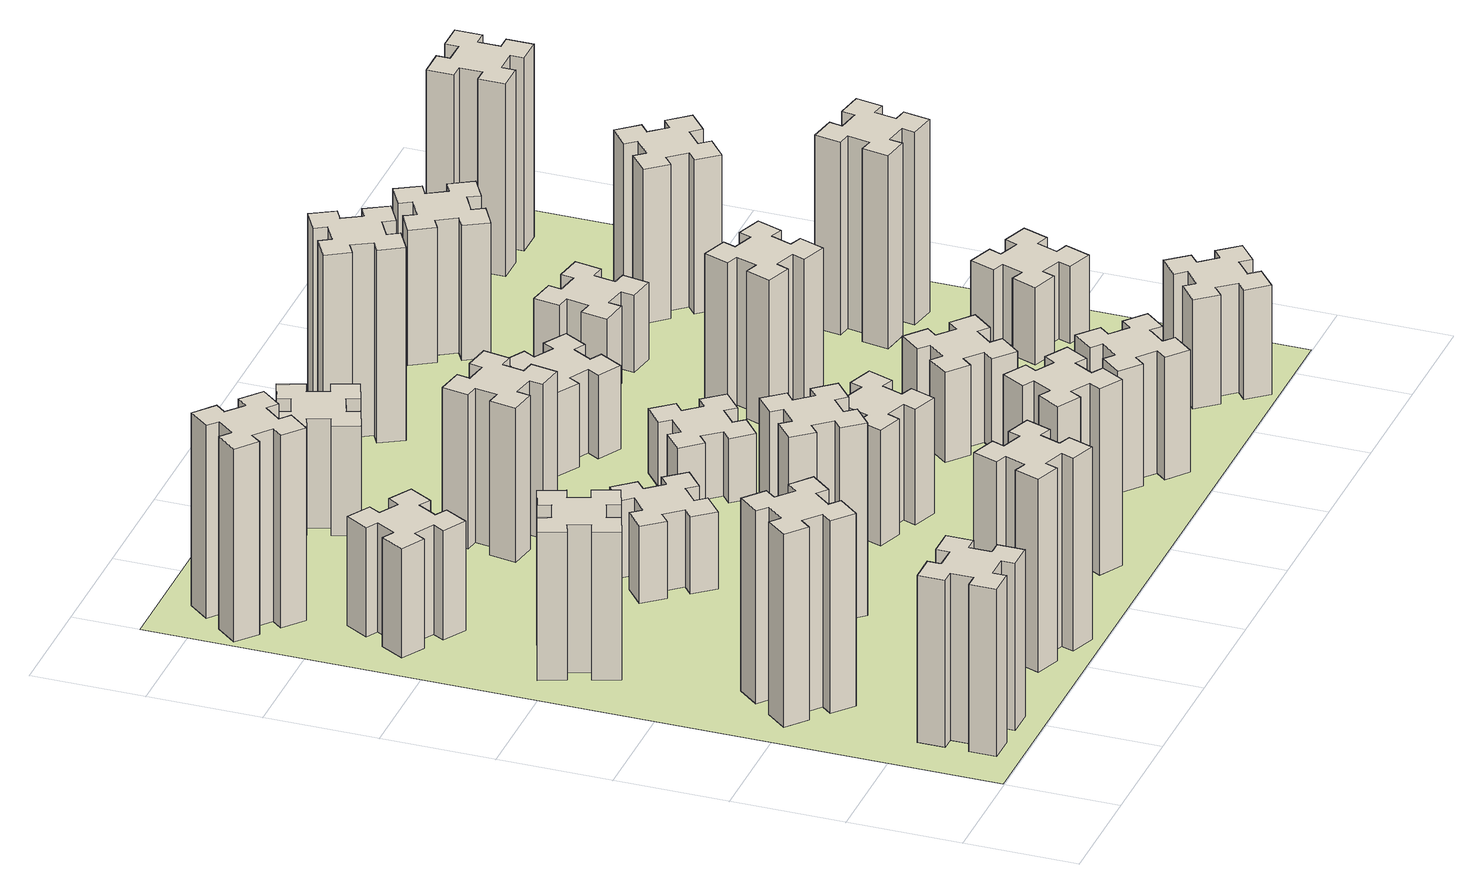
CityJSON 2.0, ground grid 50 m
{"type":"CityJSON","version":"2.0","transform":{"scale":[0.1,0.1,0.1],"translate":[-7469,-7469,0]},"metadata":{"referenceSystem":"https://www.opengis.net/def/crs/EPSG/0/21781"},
"CityObjects":{
"building1":{"type":"Building","attributes":{"class":"1000","function":"1000","usage":"1000","yearOfConstruction":2016,"roofType":"1000","measuredHeight":78,"storeysAboveGround":30,"storeysBelowGround":0},"geometry":[{"type":"Solid","lod":"1","boundaries":[[[[0,1,2,3,4,5,6,7,8,9,10,11,12,13,14,15,16,17,18,19]],[[17,16,20,21]],[[16,15,22,20]],[[15,14,23,22]],[[14,13,24,23]],[[13,12,25,24]],[[12,11,26,25]],[[11,10,27,26]],[[10,9,28,27]],[[9,8,29,28]],[[8,7,30,29]],[[7,6,31,30]],[[6,5,32,31]],[[5,4,33,32]],[[4,3,34,33]],[[3,2,35,34]],[[2,1,36,35]],[[1,0,37,36]],[[0,19,38,37]],[[19,18,39,38]],[[18,17,21,39]],[[24,25,26,27,28,29,30,31,32,33,34,35,36,37,38,39,21,20,22,23]]]]}]},
"building2":{"type":"Building","attributes":{"class":"1000","function":"1000","usage":"1000","yearOfConstruction":2016,"roofType":"1000","measuredHeight":90,"storeysAboveGround":30,"storeysBelowGround":0},"geometry":[{"type":"Solid","lod":"1","boundaries":[[[[40,41,42,43,44,45,46,47,48,49,50,51,52,53,54,55,56,57,58,59]],[[57,56,60,61]],[[56,55,62,60]],[[55,54,63,62]],[[54,53,64,63]],[[53,52,65,64]],[[52,51,66,65]],[[51,50,67,66]],[[50,49,68,67]],[[49,48,69,68]],[[48,47,70,69]],[[47,46,71,70]],[[46,45,72,71]],[[45,44,73,72]],[[44,43,74,73]],[[43,42,75,74]],[[42,41,76,75]],[[41,40,77,76]],[[40,59,78,77]],[[59,58,79,78]],[[58,57,61,79]],[[64,65,66,67,68,69,70,71,72,73,74,75,76,77,78,79,61,60,62,63]]]]}]},
"building3":{"type":"Building","attributes":{"class":"1000","function":"1000","usage":"1000","yearOfConstruction":2016,"roofType":"1000","measuredHeight":69,"storeysAboveGround":30,"storeysBelowGround":0},"geometry":[{"type":"Solid","lod":"1","boundaries":[[[[80,81,82,83,84,85,86,87,88,89,90,91,92,93,94,95,96,97,98,99]],[[97,96,100,101]],[[96,95,102,100]],[[95,94,103,102]],[[94,93,104,103]],[[93,92,105,104]],[[92,91,106,105]],[[91,90,107,106]],[[90,89,108,107]],[[89,88,109,108]],[[88,87,110,109]],[[87,86,111,110]],[[86,85,112,111]],[[85,84,113,112]],[[84,83,114,113]],[[83,82,115,114]],[[82,81,116,115]],[[81,80,117,116]],[[80,99,118,117]],[[99,98,119,118]],[[98,97,101,119]],[[104,105,106,107,108,109,110,111,112,113,114,115,116,117,118,119,101,100,102,103]]]]}]},
"building4":{"type":"Building","attributes":{"class":"1000","function":"1000","usage":"1000","yearOfConstruction":2016,"roofType":"1000","measuredHeight":51,"storeysAboveGround":30,"storeysBelowGround":0},"geometry":[{"type":"Solid","lod":"1","boundaries":[[[[120,121,122,123,124,125,126,127,128,129,130,131,132,133,134,135,136,137,138,139]],[[137,136,140,141]],[[136,135,142,140]],[[135,134,143,142]],[[134,133,144,143]],[[133,132,145,144]],[[132,131,146,145]],[[131,130,147,146]],[[130,129,148,147]],[[129,128,149,148]],[[128,127,150,149]],[[127,126,151,150]],[[126,125,152,151]],[[125,124,153,152]],[[124,123,154,153]],[[123,122,155,154]],[[122,121,156,155]],[[121,120,157,156]],[[120,139,158,157]],[[139,138,159,158]],[[138,137,141,159]],[[144,145,146,147,148,149,150,151,152,153,154,155,156,157,158,159,141,140,142,143]]]]}]},
"building5":{"type":"Building","attributes":{"class":"1000","function":"1000","usage":"1000","yearOfConstruction":2016,"roofType":"1000","measuredHeight":90,"storeysAboveGround":30,"storeysBelowGround":0},"geometry":[{"type":"Solid","lod":"1","boundaries":[[[[160,161,162,163,164,165,166,167,168,169,170,171,172,173,174,175,176,177,178,179]],[[177,176,180,181]],[[176,175,182,180]],[[175,174,183,182]],[[174,173,184,183]],[[173,172,185,184]],[[172,171,186,185]],[[171,170,187,186]],[[170,169,188,187]],[[169,168,189,188]],[[168,167,190,189]],[[167,166,191,190]],[[166,165,192,191]],[[165,164,193,192]],[[164,163,194,193]],[[163,162,195,194]],[[162,161,196,195]],[[161,160,197,196]],[[160,179,198,197]],[[179,178,199,198]],[[178,177,181,199]],[[184,185,186,187,188,189,190,191,192,193,194,195,196,197,198,199,181,180,182,183]]]]}]},
"building6":{"type":"Building","attributes":{"class":"1000","function":"1000","usage":"1000","yearOfConstruction":2016,"roofType":"1000","measuredHeight":90,"storeysAboveGround":30,"storeysBelowGround":0},"geometry":[{"type":"Solid","lod":"1","boundaries":[[[[200,201,202,203,204,205,206,207,208,209,210,211,212,213,214,215,216,217,218,219]],[[217,216,220,221]],[[216,215,222,220]],[[215,214,223,222]],[[214,213,224,223]],[[213,212,225,224]],[[212,211,226,225]],[[211,210,227,226]],[[210,209,228,227]],[[209,208,229,228]],[[208,207,230,229]],[[207,206,231,230]],[[206,205,232,231]],[[205,204,233,232]],[[204,203,234,233]],[[203,202,235,234]],[[202,201,236,235]],[[201,200,237,236]],[[200,219,238,237]],[[219,218,239,238]],[[218,217,221,239]],[[224,225,226,227,228,229,230,231,232,233,234,235,236,237,238,239,221,220,222,223]]]]}]},
"building7":{"type":"Building","attributes":{"class":"1000","function":"1000","usage":"1000","yearOfConstruction":2016,"roofType":"1000","measuredHeight":90,"storeysAboveGround":30,"storeysBelowGround":0},"geometry":[{"type":"Solid","lod":"1","boundaries":[[[[240,241,242,243,244,245,246,247,248,249,250,251,252,253,254,255,256,257,258,259]],[[257,256,260,261]],[[256,255,262,260]],[[255,254,263,262]],[[254,253,264,263]],[[253,252,265,264]],[[252,251,266,265]],[[251,250,267,266]],[[250,249,268,267]],[[249,248,269,268]],[[248,247,270,269]],[[247,246,271,270]],[[246,245,272,271]],[[245,244,273,272]],[[244,243,274,273]],[[243,242,275,274]],[[242,241,276,275]],[[241,240,277,276]],[[240,259,278,277]],[[259,258,279,278]],[[258,257,261,279]],[[264,265,266,267,268,269,270,271,272,273,274,275,276,277,278,279,261,260,262,263]]]]}]},
"building8":{"type":"Building","attributes":{"class":"1000","function":"1000","usage":"1000","yearOfConstruction":2016,"roofType":"1000","measuredHeight":36,"storeysAboveGround":30,"storeysBelowGround":0},"geometry":[{"type":"Solid","lod":"1","boundaries":[[[[280,281,282,283,284,285,286,287,288,289,290,291,292,293,294,295,296,297,298,299]],[[297,296,300,301]],[[296,295,302,300]],[[295,294,303,302]],[[294,293,304,303]],[[293,292,305,304]],[[292,291,306,305]],[[291,290,307,306]],[[290,289,308,307]],[[289,288,309,308]],[[288,287,310,309]],[[287,286,311,310]],[[286,285,312,311]],[[285,284,313,312]],[[284,283,314,313]],[[283,282,315,314]],[[282,281,316,315]],[[281,280,317,316]],[[280,299,318,317]],[[299,298,319,318]],[[298,297,301,319]],[[304,305,306,307,308,309,310,311,312,313,314,315,316,317,318,319,301,300,302,303]]]]}]},
"building9":{"type":"Building","attributes":{"class":"1000","function":"1000","usage":"1000","yearOfConstruction":2016,"roofType":"1000","measuredHeight":87,"storeysAboveGround":30,"storeysBelowGround":0},"geometry":[{"type":"Solid","lod":"1","boundaries":[[[[320,321,322,323,324,325,326,327,328,329,330,331,332,333,334,335,336,337,338,339]],[[337,336,340,341]],[[336,335,342,340]],[[335,334,343,342]],[[334,333,344,343]],[[333,332,345,344]],[[332,331,346,345]],[[331,330,347,346]],[[330,329,348,347]],[[329,328,349,348]],[[328,327,350,349]],[[327,326,351,350]],[[326,325,352,351]],[[325,324,353,352]],[[324,323,354,353]],[[323,322,355,354]],[[322,321,356,355]],[[321,320,357,356]],[[320,339,358,357]],[[339,338,359,358]],[[338,337,341,359]],[[344,345,346,347,348,349,350,351,352,353,354,355,356,357,358,359,341,340,342,343]]]]}]},
"building10":{"type":"Building","attributes":{"class":"1000","function":"1000","usage":"1000","yearOfConstruction":2016,"roofType":"1000","measuredHeight":72,"storeysAboveGround":30,"storeysBelowGround":0},"geometry":[{"type":"Solid","lod":"1","boundaries":[[[[360,361,362,363,364,365,366,367,368,369,370,371,372,373,374,375,376,377,378,379]],[[377,376,380,381]],[[376,375,382,380]],[[375,374,383,382]],[[374,373,384,383]],[[373,372,385,384]],[[372,371,386,385]],[[371,370,387,386]],[[370,369,388,387]],[[369,368,389,388]],[[368,367,390,389]],[[367,366,391,390]],[[366,365,392,391]],[[365,364,393,392]],[[364,363,394,393]],[[363,362,395,394]],[[362,361,396,395]],[[361,360,397,396]],[[360,379,398,397]],[[379,378,399,398]],[[378,377,381,399]],[[384,385,386,387,388,389,390,391,392,393,394,395,396,397,398,399,381,380,382,383]]]]}]},
"building11":{"type":"Building","attributes":{"class":"1000","function":"1000","usage":"1000","yearOfConstruction":2016,"roofType":"1000","measuredHeight":51,"storeysAboveGround":30,"storeysBelowGround":0},"geometry":[{"type":"Solid","lod":"1","boundaries":[[[[400,401,402,403,404,405,406,407,408,409,410,411,412,413,414,415,416,417,418,419]],[[417,416,420,421]],[[416,415,422,420]],[[415,414,423,422]],[[414,413,424,423]],[[413,412,425,424]],[[412,411,426,425]],[[411,410,427,426]],[[410,409,428,427]],[[409,408,429,428]],[[408,407,430,429]],[[407,406,431,430]],[[406,405,432,431]],[[405,404,433,432]],[[404,403,434,433]],[[403,402,435,434]],[[402,401,436,435]],[[401,400,437,436]],[[400,419,438,437]],[[419,418,439,438]],[[418,417,421,439]],[[424,425,426,427,428,429,430,431,432,433,434,435,436,437,438,439,421,420,422,423]]]]}]},
"building12":{"type":"Building","attributes":{"class":"1000","function":"1000","usage":"1000","yearOfConstruction":2016,"roofType":"1000","measuredHeight":54,"storeysAboveGround":30,"storeysBelowGround":0},"geometry":[{"type":"Solid","lod":"1","boundaries":[[[[440,441,442,443,444,445,446,447,448,449,450,451,452,453,454,455,456,457,458,459]],[[457,456,460,461]],[[456,455,462,460]],[[455,454,463,462]],[[454,453,464,463]],[[453,452,465,464]],[[452,451,466,465]],[[451,450,467,466]],[[450,449,468,467]],[[449,448,469,468]],[[448,447,470,469]],[[447,446,471,470]],[[446,445,472,471]],[[445,444,473,472]],[[444,443,474,473]],[[443,442,475,474]],[[442,441,476,475]],[[441,440,477,476]],[[440,459,478,477]],[[459,458,479,478]],[[458,457,461,479]],[[464,465,466,467,468,469,470,471,472,473,474,475,476,477,478,479,461,460,462,463]]]]}]},
"building13":{"type":"Building","attributes":{"class":"1000","function":"1000","usage":"1000","yearOfConstruction":2016,"roofType":"1000","measuredHeight":30,"storeysAboveGround":30,"storeysBelowGround":0},"geometry":[{"type":"Solid","lod":"1","boundaries":[[[[480,481,482,483,484,485,486,487,488,489,490,491,492,493,494,495,496,497,498,499]],[[497,496,500,501]],[[496,495,502,500]],[[495,494,503,502]],[[494,493,504,503]],[[493,492,505,504]],[[492,491,506,505]],[[491,490,507,506]],[[490,489,508,507]],[[489,488,509,508]],[[488,487,510,509]],[[487,486,511,510]],[[486,485,512,511]],[[485,484,513,512]],[[484,483,514,513]],[[483,482,515,514]],[[482,481,516,515]],[[481,480,517,516]],[[480,499,518,517]],[[499,498,519,518]],[[498,497,501,519]],[[504,505,506,507,508,509,510,511,512,513,514,515,516,517,518,519,501,500,502,503]]]]}]},
"building14":{"type":"Building","attributes":{"class":"1000","function":"1000","usage":"1000","yearOfConstruction":2016,"roofType":"1000","measuredHeight":57,"storeysAboveGround":30,"storeysBelowGround":0},"geometry":[{"type":"Solid","lod":"1","boundaries":[[[[520,521,522,523,524,525,526,527,528,529,530,531,532,533,534,535,536,537,538,539]],[[537,536,540,541]],[[536,535,542,540]],[[535,534,543,542]],[[534,533,544,543]],[[533,532,545,544]],[[532,531,546,545]],[[531,530,547,546]],[[530,529,548,547]],[[529,528,549,548]],[[528,527,550,549]],[[527,526,551,550]],[[526,525,552,551]],[[525,524,553,552]],[[524,523,554,553]],[[523,522,555,554]],[[522,521,556,555]],[[521,520,557,556]],[[520,539,558,557]],[[539,538,559,558]],[[538,537,541,559]],[[544,545,546,547,548,549,550,551,552,553,554,555,556,557,558,559,541,540,542,543]]]]}]},
"building15":{"type":"Building","attributes":{"class":"1000","function":"1000","usage":"1000","yearOfConstruction":2016,"roofType":"1000","measuredHeight":39,"storeysAboveGround":30,"storeysBelowGround":0},"geometry":[{"type":"Solid","lod":"1","boundaries":[[[[560,561,562,563,564,565,566,567,568,569,570,571,572,573,574,575,576,577,578,579]],[[577,576,580,581]],[[576,575,582,580]],[[575,574,583,582]],[[574,573,584,583]],[[573,572,585,584]],[[572,571,586,585]],[[571,570,587,586]],[[570,569,588,587]],[[569,568,589,588]],[[568,567,590,589]],[[567,566,591,590]],[[566,565,592,591]],[[565,564,593,592]],[[564,563,594,593]],[[563,562,595,594]],[[562,561,596,595]],[[561,560,597,596]],[[560,579,598,597]],[[579,578,599,598]],[[578,577,581,599]],[[584,585,586,587,588,589,590,591,592,593,594,595,596,597,598,599,581,580,582,583]]]]}]},
"building16":{"type":"Building","attributes":{"class":"1000","function":"1000","usage":"1000","yearOfConstruction":2016,"roofType":"1000","measuredHeight":90,"storeysAboveGround":30,"storeysBelowGround":0},"geometry":[{"type":"Solid","lod":"1","boundaries":[[[[600,601,602,603,604,605,606,607,608,609,610,611,612,613,614,615,616,617,618,619]],[[617,616,620,621]],[[616,615,622,620]],[[615,614,623,622]],[[614,613,624,623]],[[613,612,625,624]],[[612,611,626,625]],[[611,610,627,626]],[[610,609,628,627]],[[609,608,629,628]],[[608,607,630,629]],[[607,606,631,630]],[[606,605,632,631]],[[605,604,633,632]],[[604,603,634,633]],[[603,602,635,634]],[[602,601,636,635]],[[601,600,637,636]],[[600,619,638,637]],[[619,618,639,638]],[[618,617,621,639]],[[624,625,626,627,628,629,630,631,632,633,634,635,636,637,638,639,621,620,622,623]]]]}]},
"building17":{"type":"Building","attributes":{"class":"1000","function":"1000","usage":"1000","yearOfConstruction":2016,"roofType":"1000","measuredHeight":42,"storeysAboveGround":30,"storeysBelowGround":0},"geometry":[{"type":"Solid","lod":"1","boundaries":[[[[640,641,642,643,644,645,646,647,648,649,650,651,652,653,654,655,656,657,658,659]],[[657,656,660,661]],[[656,655,662,660]],[[655,654,663,662]],[[654,653,664,663]],[[653,652,665,664]],[[652,651,666,665]],[[651,650,667,666]],[[650,649,668,667]],[[649,648,669,668]],[[648,647,670,669]],[[647,646,671,670]],[[646,645,672,671]],[[645,644,673,672]],[[644,643,674,673]],[[643,642,675,674]],[[642,641,676,675]],[[641,640,677,676]],[[640,659,678,677]],[[659,658,679,678]],[[658,657,661,679]],[[664,665,666,667,668,669,670,671,672,673,674,675,676,677,678,679,661,660,662,663]]]]}]},
"building18":{"type":"Building","attributes":{"class":"1000","function":"1000","usage":"1000","yearOfConstruction":2016,"roofType":"1000","measuredHeight":69,"storeysAboveGround":30,"storeysBelowGround":0},"geometry":[{"type":"Solid","lod":"1","boundaries":[[[[680,681,682,683,684,685,686,687,688,689,690,691,692,693,694,695,696,697,698,699]],[[697,696,700,701]],[[696,695,702,700]],[[695,694,703,702]],[[694,693,704,703]],[[693,692,705,704]],[[692,691,706,705]],[[691,690,707,706]],[[690,689,708,707]],[[689,688,709,708]],[[688,687,710,709]],[[687,686,711,710]],[[686,685,712,711]],[[685,684,713,712]],[[684,683,714,713]],[[683,682,715,714]],[[682,681,716,715]],[[681,680,717,716]],[[680,699,718,717]],[[699,698,719,718]],[[698,697,701,719]],[[704,705,706,707,708,709,710,711,712,713,714,715,716,717,718,719,701,700,702,703]]]]}]},
"building19":{"type":"Building","attributes":{"class":"1000","function":"1000","usage":"1000","yearOfConstruction":2016,"roofType":"1000","measuredHeight":36,"storeysAboveGround":30,"storeysBelowGround":0},"geometry":[{"type":"Solid","lod":"1","boundaries":[[[[720,721,722,723,724,725,726,727,728,729,730,731,732,733,734,735,736,737,738,739]],[[737,736,740,741]],[[736,735,742,740]],[[735,734,743,742]],[[734,733,744,743]],[[733,732,745,744]],[[732,731,746,745]],[[731,730,747,746]],[[730,729,748,747]],[[729,728,749,748]],[[728,727,750,749]],[[727,726,751,750]],[[726,725,752,751]],[[725,724,753,752]],[[724,723,754,753]],[[723,722,755,754]],[[722,721,756,755]],[[721,720,757,756]],[[720,739,758,757]],[[739,738,759,758]],[[738,737,741,759]],[[744,745,746,747,748,749,750,751,752,753,754,755,756,757,758,759,741,740,742,743]]]]}]},
"building20":{"type":"Building","attributes":{"class":"1000","function":"1000","usage":"1000","yearOfConstruction":2016,"roofType":"1000","measuredHeight":51,"storeysAboveGround":30,"storeysBelowGround":0},"geometry":[{"type":"Solid","lod":"1","boundaries":[[[[760,761,762,763,764,765,766,767,768,769,770,771,772,773,774,775,776,777,778,779]],[[777,776,780,781]],[[776,775,782,780]],[[775,774,783,782]],[[774,773,784,783]],[[773,772,785,784]],[[772,771,786,785]],[[771,770,787,786]],[[770,769,788,787]],[[769,768,789,788]],[[768,767,790,789]],[[767,766,791,790]],[[766,765,792,791]],[[765,764,793,792]],[[764,763,794,793]],[[763,762,795,794]],[[762,761,796,795]],[[761,760,797,796]],[[760,779,798,797]],[[779,778,799,798]],[[778,777,781,799]],[[784,785,786,787,788,789,790,791,792,793,794,795,796,797,798,799,781,780,782,783]]]]}]},
"building21":{"type":"Building","attributes":{"class":"1000","function":"1000","usage":"1000","yearOfConstruction":2016,"roofType":"1000","measuredHeight":63,"storeysAboveGround":30,"storeysBelowGround":0},"geometry":[{"type":"Solid","lod":"1","boundaries":[[[[800,801,802,803,804,805,806,807,808,809,810,811,812,813,814,815,816,817,818,819]],[[817,816,820,821]],[[816,815,822,820]],[[815,814,823,822]],[[814,813,824,823]],[[813,812,825,824]],[[812,811,826,825]],[[811,810,827,826]],[[810,809,828,827]],[[809,808,829,828]],[[808,807,830,829]],[[807,806,831,830]],[[806,805,832,831]],[[805,804,833,832]],[[804,803,834,833]],[[803,802,835,834]],[[802,801,836,835]],[[801,800,837,836]],[[800,819,838,837]],[[819,818,839,838]],[[818,817,821,839]],[[824,825,826,827,828,829,830,831,832,833,834,835,836,837,838,839,821,820,822,823]]]]}]},
"building22":{"type":"Building","attributes":{"class":"1000","function":"1000","usage":"1000","yearOfConstruction":2016,"roofType":"1000","measuredHeight":36,"storeysAboveGround":30,"storeysBelowGround":0},"geometry":[{"type":"Solid","lod":"1","boundaries":[[[[840,841,842,843,844,845,846,847,848,849,850,851,852,853,854,855,856,857,858,859]],[[857,856,860,861]],[[856,855,862,860]],[[855,854,863,862]],[[854,853,864,863]],[[853,852,865,864]],[[852,851,866,865]],[[851,850,867,866]],[[850,849,868,867]],[[849,848,869,868]],[[848,847,870,869]],[[847,846,871,870]],[[846,845,872,871]],[[845,844,873,872]],[[844,843,874,873]],[[843,842,875,874]],[[842,841,876,875]],[[841,840,877,876]],[[840,859,878,877]],[[859,858,879,878]],[[858,857,861,879]],[[864,865,866,867,868,869,870,871,872,873,874,875,876,877,878,879,861,860,862,863]]]]}]},
"building23":{"type":"Building","attributes":{"class":"1000","function":"1000","usage":"1000","yearOfConstruction":2016,"roofType":"1000","measuredHeight":90,"storeysAboveGround":30,"storeysBelowGround":0},"geometry":[{"type":"Solid","lod":"1","boundaries":[[[[880,881,882,883,884,885,886,887,888,889,890,891,892,893,894,895,896,897,898,899]],[[897,896,900,901]],[[896,895,902,900]],[[895,894,903,902]],[[894,893,904,903]],[[893,892,905,904]],[[892,891,906,905]],[[891,890,907,906]],[[890,889,908,907]],[[889,888,909,908]],[[888,887,910,909]],[[887,886,911,910]],[[886,885,912,911]],[[885,884,913,912]],[[884,883,914,913]],[[883,882,915,914]],[[882,881,916,915]],[[881,880,917,916]],[[880,899,918,917]],[[899,898,919,918]],[[898,897,901,919]],[[904,905,906,907,908,909,910,911,912,913,914,915,916,917,918,919,901,900,902,903]]]]}]},
"building24":{"type":"Building","attributes":{"class":"1000","function":"1000","usage":"1000","yearOfConstruction":2016,"roofType":"1000","measuredHeight":72,"storeysAboveGround":30,"storeysBelowGround":0},"geometry":[{"type":"Solid","lod":"1","boundaries":[[[[920,921,922,923,924,925,926,927,928,929,930,931,932,933,934,935,936,937,938,939]],[[937,936,940,941]],[[936,935,942,940]],[[935,934,943,942]],[[934,933,944,943]],[[933,932,945,944]],[[932,931,946,945]],[[931,930,947,946]],[[930,929,948,947]],[[929,928,949,948]],[[928,927,950,949]],[[927,926,951,950]],[[926,925,952,951]],[[925,924,953,952]],[[924,923,954,953]],[[923,922,955,954]],[[922,921,956,955]],[[921,920,957,956]],[[920,939,958,957]],[[939,938,959,958]],[[938,937,941,959]],[[944,945,946,947,948,949,950,951,952,953,954,955,956,957,958,959,941,940,942,943]]]]}]},
"building25":{"type":"Building","attributes":{"class":"1000","function":"1000","usage":"1000","yearOfConstruction":2016,"roofType":"1000","measuredHeight":90,"storeysAboveGround":30,"storeysBelowGround":0},"geometry":[{"type":"Solid","lod":"1","boundaries":[[[[960,961,962,963,964,965,966,967,968,969,970,971,972,973,974,975,976,977,978,979]],[[977,976,980,981]],[[976,975,982,980]],[[975,974,983,982]],[[974,973,984,983]],[[973,972,985,984]],[[972,971,986,985]],[[971,970,987,986]],[[970,969,988,987]],[[969,968,989,988]],[[968,967,990,989]],[[967,966,991,990]],[[966,965,992,991]],[[965,964,993,992]],[[964,963,994,993]],[[963,962,995,994]],[[962,961,996,995]],[[961,960,997,996]],[[960,979,998,997]],[[979,978,999,998]],[[978,977,981,999]],[[984,985,986,987,988,989,990,991,992,993,994,995,996,997,998,999,981,980,982,983]]]]}]},
"landuse1":{"type":"LandUse","attributes":{"name":"plot1","function":"1010"},"geometry":[{"type":"MultiSurface","lod":"1","boundaries":[[[1000,1001,1002,1003]]]}]}
},
"vertices":[
[265,325,0],[265,225,0],[205,225,0],[205,105,0],[325,105,0],[325,165,0],[425,165,0],[425,105,0],[545,105,0],[545,225,0],[485,225,0],[485,325,0],[545,325,0],[545,445,0],[425,445,0],[425,385,0],[325,385,0],[325,445,0],[205,445,0],[205,325,0],[325,385,780],[325,445,780],[425,385,780],[425,445,780],[545,445,780],[545,325,780],[485,325,780],[485,225,780],[545,225,780],[545,105,780],[425,105,780],[425,165,780],[325,165,780],[325,105,780],[205,105,780],[205,225,780],[265,225,780],[265,325,780],[205,325,780],[205,445,780],
[484,1067,0],[408,1132,0],[446,1178,0],[354,1255,0],[277,1163,0],[323,1124,0],[259,1048,0],[213,1086,0],[136,994,0],[228,917,0],[266,963,0],[343,899,0],[304,853,0],[396,776,0],[473,868,0],[427,906,0],[492,983,0],[538,944,0],[615,1036,0],[523,1113,0],[492,983,900],[538,944,900],[427,906,900],[473,868,900],[396,776,900],[304,853,900],[343,899,900],[266,963,900],[228,917,900],[136,994,900],[213,1086,900],[259,1048,900],[323,1124,900],[277,1163,900],[354,1255,900],[446,1178,900],[408,1132,900],[484,1067,900],[523,1113,900],[615,1036,900],
[366,1835,0],[460,1869,0],[480,1813,0],[593,1854,0],[552,1967,0],[496,1946,0],[462,2040,0],[518,2060,0],[477,2173,0],[364,2132,0],[385,2076,0],[291,2042,0],[270,2098,0],[157,2057,0],[199,1944,0],[255,1965,0],[289,1871,0],[233,1850,0],[274,1737,0],[387,1779,0],[289,1871,690],[233,1850,690],[255,1965,690],[199,1944,690],[157,2057,690],[270,2098,690],[291,2042,690],[385,2076,690],[364,2132,690],[477,2173,690],[518,2060,690],[462,2040,690],[496,1946,690],[552,1967,690],[593,1854,690],[480,1813,690],[460,1869,690],[366,1835,690],[387,1779,690],[274,1737,690],
[446,2597,0],[496,2684,0],[548,2654,0],[608,2758,0],[504,2818,0],[474,2766,0],[387,2816,0],[417,2868,0],[313,2928,0],[253,2824,0],[305,2794,0],[255,2707,0],[203,2737,0],[143,2633,0],[247,2573,0],[277,2625,0],[364,2575,0],[334,2523,0],[438,2463,0],[498,2567,0],[364,2575,510],[334,2523,510],[277,2625,510],[247,2573,510],[143,2633,510],[203,2737,510],[255,2707,510],[305,2794,510],[253,2824,510],[313,2928,510],[417,2868,510],[387,2816,510],[474,2766,510],[504,2818,510],[608,2758,510],[548,2654,510],[496,2684,510],[446,2597,510],[498,2567,510],[438,2463,510],
[1029,360,0],[995,266,0],[939,287,0],[897,174,0],[1010,133,0],[1031,189,0],[1125,155,0],[1104,99,0],[1217,57,0],[1258,170,0],[1202,191,0],[1236,285,0],[1292,264,0],[1333,377,0],[1220,418,0],[1200,362,0],[1106,396,0],[1127,452,0],[1014,493,0],[973,380,0],[1106,396,900],[1127,452,900],[1200,362,900],[1220,418,900],[1333,377,900],[1292,264,900],[1236,285,900],[1202,191,900],[1258,170,900],[1217,57,900],[1104,99,900],[1125,155,900],[1031,189,900],[1010,133,900],[897,174,900],[939,287,900],[995,266,900],[1029,360,900],[973,380,900],[1014,493,900],
[384,3387,0],[308,3452,0],[346,3498,0],[254,3575,0],[177,3483,0],[223,3444,0],[159,3368,0],[113,3406,0],[36,3314,0],[128,3237,0],[166,3283,0],[243,3219,0],[204,3173,0],[296,3096,0],[373,3188,0],[327,3226,0],[392,3303,0],[438,3264,0],[515,3356,0],[423,3433,0],[392,3303,900],[438,3264,900],[327,3226,900],[373,3188,900],[296,3096,900],[204,3173,900],[243,3219,900],[166,3283,900],[128,3237,900],[36,3314,900],[113,3406,900],[159,3368,900],[223,3444,900],[177,3483,900],[254,3575,900],[346,3498,900],[308,3452,900],[384,3387,900],[423,3433,900],[515,3356,900],
[1083,1332,0],[1006,1267,0],[968,1313,0],[876,1236,0],[953,1144,0],[999,1183,0],[1063,1106,0],[1017,1068,0],[1094,976,0],[1186,1053,0],[1148,1099,0],[1224,1163,0],[1263,1117,0],[1355,1194,0],[1278,1286,0],[1232,1248,0],[1167,1324,0],[1213,1363,0],[1136,1455,0],[1044,1378,0],[1167,1324,900],[1213,1363,900],[1232,1248,900],[1278,1286,900],[1355,1194,900],[1263,1117,900],[1224,1163,900],[1148,1099,900],[1186,1053,900],[1094,976,900],[1017,1068,900],[1063,1106,900],[999,1183,900],[953,1144,900],[876,1236,900],[968,1313,900],[1006,1267,900],[1083,1332,900],[1044,1378,900],[1136,1455,900],
[1083,1972,0],[1006,1907,0],[968,1953,0],[876,1876,0],[953,1784,0],[999,1823,0],[1063,1746,0],[1017,1708,0],[1094,1616,0],[1186,1693,0],[1148,1739,0],[1224,1803,0],[1263,1757,0],[1355,1834,0],[1278,1926,0],[1232,1888,0],[1167,1964,0],[1213,2003,0],[1136,2095,0],[1044,2018,0],[1167,1964,360],[1213,2003,360],[1232,1888,360],[1278,1926,360],[1355,1834,360],[1263,1757,360],[1224,1803,360],[1148,1739,360],[1186,1693,360],[1094,1616,360],[1017,1708,360],[1063,1746,360],[999,1823,360],[953,1784,360],[876,1876,360],[968,1953,360],[1006,1907,360],[1083,1972,360],[1044,2018,360],[1136,2095,360],
[1657,305,0],[1744,255,0],[1714,203,0],[1818,143,0],[1878,247,0],[1826,277,0],[1876,364,0],[1928,334,0],[1988,438,0],[1884,498,0],[1854,446,0],[1767,496,0],[1797,548,0],[1693,608,0],[1633,504,0],[1685,474,0],[1635,387,0],[1583,417,0],[1523,313,0],[1627,253,0],[1635,387,870],[1583,417,870],[1685,474,870],[1633,504,870],[1693,608,870],[1797,548,870],[1767,496,870],[1854,446,870],[1884,498,870],[1988,438,870],[1928,334,870],[1876,364,870],[1826,277,870],[1878,247,870],[1818,143,870],[1714,203,870],[1744,255,870],[1657,305,870],[1627,253,870],[1523,313,870],
[1315,2527,0],[1332,2625,0],[1391,2615,0],[1412,2733,0],[1294,2754,0],[1284,2695,0],[1185,2712,0],[1196,2771,0],[1077,2792,0],[1057,2674,0],[1116,2664,0],[1098,2565,0],[1039,2576,0],[1018,2457,0],[1137,2437,0],[1147,2496,0],[1245,2478,0],[1235,2419,0],[1353,2398,0],[1374,2517,0],[1245,2478,720],[1235,2419,720],[1147,2496,720],[1137,2437,720],[1018,2457,720],[1039,2576,720],[1098,2565,720],[1116,2664,720],[1057,2674,720],[1077,2792,720],[1196,2771,720],[1185,2712,720],[1284,2695,720],[1294,2754,720],[1412,2733,720],[1391,2615,720],[1332,2625,720],[1315,2527,720],[1374,2517,720],[1353,2398,720],
[1125,3456,0],[1031,3422,0],[1010,3478,0],[897,3437,0],[939,3324,0],[995,3345,0],[1029,3251,0],[973,3230,0],[1014,3117,0],[1127,3159,0],[1106,3215,0],[1200,3249,0],[1220,3193,0],[1333,3234,0],[1292,3347,0],[1236,3326,0],[1202,3420,0],[1258,3440,0],[1217,3553,0],[1104,3512,0],[1202,3420,510],[1258,3440,510],[1236,3326,510],[1292,3347,510],[1333,3234,510],[1220,3193,510],[1200,3249,510],[1106,3215,510],[1127,3159,510],[1014,3117,510],[973,3230,510],[1029,3251,510],[995,3345,510],[939,3324,510],[897,3437,510],[1010,3478,510],[1031,3422,510],[1125,3456,510],[1104,3512,510],[1217,3553,510],
[1769,1300,0],[1735,1206,0],[1679,1227,0],[1637,1114,0],[1750,1073,0],[1771,1129,0],[1865,1095,0],[1844,1039,0],[1957,997,0],[1998,1110,0],[1942,1131,0],[1976,1225,0],[2032,1204,0],[2073,1317,0],[1960,1358,0],[1940,1302,0],[1846,1336,0],[1867,1392,0],[1754,1433,0],[1713,1320,0],[1846,1336,540],[1867,1392,540],[1940,1302,540],[1960,1358,540],[2073,1317,540],[2032,1204,540],[1976,1225,540],[1942,1131,540],[1998,1110,540],[1957,997,540],[1844,1039,540],[1865,1095,540],[1771,1129,540],[1750,1073,540],[1637,1114,540],[1679,1227,540],[1735,1206,540],[1769,1300,540],[1713,1320,540],[1754,1433,540],
[1972,1988,0],[1907,2064,0],[1953,2103,0],[1876,2195,0],[1784,2118,0],[1823,2072,0],[1746,2007,0],[1708,2053,0],[1616,1976,0],[1693,1884,0],[1739,1923,0],[1803,1846,0],[1757,1808,0],[1834,1716,0],[1926,1793,0],[1888,1839,0],[1964,1903,0],[2003,1857,0],[2095,1934,0],[2018,2026,0],[1964,1903,300],[2003,1857,300],[1888,1839,300],[1926,1793,300],[1834,1716,300],[1757,1808,300],[1803,1846,300],[1739,1923,300],[1693,1884,300],[1616,1976,300],[1708,2053,300],[1746,2007,300],[1823,2072,300],[1784,2118,300],[1876,2195,300],[1953,2103,300],[1907,2064,300],[1972,1988,300],[2018,2026,300],[2095,1934,300],
[2486,323,0],[2563,259,0],[2524,213,0],[2616,136,0],[2693,228,0],[2647,266,0],[2712,343,0],[2758,304,0],[2835,396,0],[2743,473,0],[2704,427,0],[2628,492,0],[2666,538,0],[2574,615,0],[2497,523,0],[2543,484,0],[2479,408,0],[2433,446,0],[2356,354,0],[2448,277,0],[2479,408,570],[2433,446,570],[2543,484,570],[2497,523,570],[2574,615,570],[2666,538,570],[2628,492,570],[2704,427,570],[2743,473,570],[2835,396,570],[2758,304,570],[2712,343,570],[2647,266,570],[2693,228,570],[2616,136,570],[2524,213,570],[2563,259,570],[2486,323,570],[2448,277,570],[2356,354,570],
[2026,2497,0],[2076,2584,0],[2128,2554,0],[2188,2658,0],[2084,2718,0],[2054,2666,0],[1967,2716,0],[1997,2768,0],[1893,2828,0],[1833,2724,0],[1885,2694,0],[1835,2607,0],[1783,2637,0],[1723,2533,0],[1827,2473,0],[1857,2525,0],[1944,2475,0],[1914,2423,0],[2018,2363,0],[2078,2467,0],[1944,2475,390],[1914,2423,390],[1857,2525,390],[1827,2473,390],[1723,2533,390],[1783,2637,390],[1835,2607,390],[1885,2694,390],[1833,2724,390],[1893,2828,390],[1997,2768,390],[1967,2716,390],[2054,2666,390],[2084,2718,390],[2188,2658,390],[2128,2554,390],[2076,2584,390],[2026,2497,390],[2078,2467,390],[2018,2363,390],
[1844,3556,0],[1757,3506,0],[1727,3558,0],[1623,3498,0],[1683,3394,0],[1735,3424,0],[1785,3337,0],[1733,3307,0],[1793,3203,0],[1897,3263,0],[1867,3315,0],[1954,3365,0],[1984,3313,0],[2088,3373,0],[2028,3477,0],[1976,3447,0],[1926,3534,0],[1978,3564,0],[1918,3668,0],[1814,3608,0],[1926,3534,900],[1978,3564,900],[1976,3447,900],[2028,3477,900],[2088,3373,900],[1984,3313,900],[1954,3365,900],[1867,3315,900],[1897,3263,900],[1793,3203,900],[1733,3307,900],[1785,3337,900],[1735,3424,900],[1683,3394,900],[1623,3498,900],[1727,3558,900],[1757,3506,900],[1844,3556,900],[1814,3608,900],[1918,3668,900],
[2647,1006,0],[2712,1083,0],[2758,1044,0],[2835,1136,0],[2743,1213,0],[2704,1167,0],[2628,1232,0],[2666,1278,0],[2574,1355,0],[2497,1263,0],[2543,1224,0],[2479,1148,0],[2433,1186,0],[2356,1094,0],[2448,1017,0],[2486,1063,0],[2563,999,0],[2524,953,0],[2616,876,0],[2693,968,0],[2563,999,420],[2524,953,420],[2486,1063,420],[2448,1017,420],[2356,1094,420],[2433,1186,420],[2479,1148,420],[2543,1224,420],[2497,1263,420],[2574,1355,420],[2666,1278,420],[2628,1232,420],[2704,1167,420],[2743,1213,420],[2835,1136,420],[2758,1044,420],[2712,1083,420],[2647,1006,420],[2693,968,420],[2616,876,420],
[2682,1871,0],[2716,1965,0],[2772,1944,0],[2813,2057,0],[2700,2098,0],[2680,2042,0],[2586,2076,0],[2607,2132,0],[2494,2173,0],[2453,2060,0],[2509,2040,0],[2475,1946,0],[2419,1967,0],[2377,1854,0],[2490,1813,0],[2511,1869,0],[2605,1835,0],[2584,1779,0],[2697,1737,0],[2738,1850,0],[2605,1835,690],[2584,1779,690],[2511,1869,690],[2490,1813,690],[2377,1854,690],[2419,1967,690],[2475,1946,690],[2509,2040,690],[2453,2060,690],[2494,2173,690],[2607,2132,690],[2586,2076,690],[2680,2042,690],[2700,2098,690],[2813,2057,690],[2772,1944,690],[2716,1965,690],[2682,1871,690],[2738,1850,690],[2697,1737,690],
[2664,2795,0],[2565,2812,0],[2576,2871,0],[2457,2892,0],[2437,2774,0],[2496,2764,0],[2478,2665,0],[2419,2676,0],[2398,2557,0],[2517,2537,0],[2527,2596,0],[2625,2578,0],[2615,2519,0],[2733,2498,0],[2754,2617,0],[2695,2627,0],[2712,2725,0],[2771,2715,0],[2792,2833,0],[2674,2854,0],[2712,2725,360],[2771,2715,360],[2695,2627,360],[2754,2617,360],[2733,2498,360],[2615,2519,360],[2625,2578,360],[2527,2596,360],[2517,2537,360],[2398,2557,360],[2419,2676,360],[2478,2665,360],[2496,2764,360],[2437,2774,360],[2457,2892,360],[2576,2871,360],[2565,2812,360],[2664,2795,360],[2674,2854,360],[2792,2833,360],
[3368,159,0],[3444,223,0],[3483,177,0],[3575,254,0],[3498,346,0],[3452,308,0],[3387,384,0],[3433,423,0],[3356,515,0],[3264,438,0],[3303,392,0],[3226,327,0],[3188,373,0],[3096,296,0],[3173,204,0],[3219,243,0],[3283,166,0],[3237,128,0],[3314,36,0],[3406,113,0],[3283,166,510],[3237,128,510],[3219,243,510],[3173,204,510],[3096,296,510],[3188,373,510],[3226,327,510],[3303,392,510],[3264,438,510],[3356,515,510],[3433,423,510],[3387,384,510],[3452,308,510],[3498,346,510],[3575,254,510],[3483,177,510],[3444,223,510],[3368,159,510],[3406,113,510],[3314,36,510],
[2716,3347,0],[2666,3434,0],[2718,3464,0],[2658,3568,0],[2554,3508,0],[2584,3456,0],[2497,3406,0],[2467,3458,0],[2363,3398,0],[2423,3294,0],[2475,3324,0],[2525,3237,0],[2473,3207,0],[2533,3103,0],[2637,3163,0],[2607,3215,0],[2694,3265,0],[2724,3213,0],[2828,3273,0],[2768,3377,0],[2694,3265,630],[2724,3213,630],[2607,3215,630],[2637,3163,630],[2533,3103,630],[2473,3207,630],[2525,3237,630],[2475,3324,630],[2423,3294,630],[2363,3398,630],[2467,3458,630],[2497,3406,630],[2584,3456,630],[2554,3508,630],[2658,3568,630],[2718,3464,630],[2666,3434,630],[2716,3347,630],[2768,3377,630],[2828,3273,630],
[3351,1029,0],[3445,995,0],[3424,939,0],[3537,897,0],[3578,1010,0],[3522,1031,0],[3556,1125,0],[3612,1104,0],[3653,1217,0],[3540,1258,0],[3520,1202,0],[3426,1236,0],[3447,1292,0],[3334,1333,0],[3293,1220,0],[3349,1200,0],[3315,1106,0],[3259,1127,0],[3217,1014,0],[3330,973,0],[3315,1106,360],[3259,1127,360],[3349,1200,360],[3293,1220,360],[3334,1333,360],[3447,1292,360],[3426,1236,360],[3520,1202,360],[3540,1258,360],[3653,1217,360],[3612,1104,360],[3556,1125,360],[3522,1031,360],[3578,1010,360],[3537,897,360],[3424,939,360],[3445,995,360],[3351,1029,360],[3330,973,360],[3217,1014,360],
[3267,1656,0],[3365,1638,0],[3355,1579,0],[3473,1558,0],[3494,1677,0],[3435,1687,0],[3452,1785,0],[3511,1775,0],[3532,1893,0],[3414,1914,0],[3404,1855,0],[3305,1872,0],[3316,1931,0],[3197,1952,0],[3177,1834,0],[3236,1824,0],[3218,1725,0],[3159,1736,0],[3138,1617,0],[3257,1597,0],[3218,1725,900],[3159,1736,900],[3236,1824,900],[3177,1834,900],[3197,1952,900],[3316,1931,900],[3305,1872,900],[3404,1855,900],[3414,1914,900],[3532,1893,900],[3511,1775,900],[3452,1785,900],[3435,1687,900],[3494,1677,900],[3473,1558,900],[3355,1579,900],[3365,1638,900],[3267,1656,900],[3257,1597,900],[3138,1617,900],
[3119,2563,0],[3183,2486,0],[3137,2448,0],[3214,2356,0],[3306,2433,0],[3268,2479,0],[3344,2543,0],[3383,2497,0],[3475,2574,0],[3398,2666,0],[3352,2628,0],[3287,2704,0],[3333,2743,0],[3256,2835,0],[3164,2758,0],[3203,2712,0],[3126,2647,0],[3088,2693,0],[2996,2616,0],[3073,2524,0],[3126,2647,720],[3088,2693,720],[3203,2712,720],[3164,2758,720],[3256,2835,720],[3333,2743,720],[3287,2704,720],[3352,2628,720],[3398,2666,720],[3475,2574,720],[3383,2497,720],[3344,2543,720],[3268,2479,720],[3306,2433,720],[3214,2356,720],[3137,2448,720],[3183,2486,720],[3119,2563,720],[3073,2524,720],[2996,2616,720],
[3285,3325,0],[3385,3325,0],[3385,3265,0],[3505,3265,0],[3505,3385,0],[3445,3385,0],[3445,3485,0],[3505,3485,0],[3505,3605,0],[3385,3605,0],[3385,3545,0],[3285,3545,0],[3285,3605,0],[3165,3605,0],[3165,3485,0],[3225,3485,0],[3225,3385,0],[3165,3385,0],[3165,3265,0],[3285,3265,0],[3225,3385,900],[3165,3385,900],[3225,3485,900],[3165,3485,900],[3165,3605,900],[3285,3605,900],[3285,3545,900],[3385,3545,900],[3385,3605,900],[3505,3605,900],[3505,3485,900],[3445,3485,900],[3445,3385,900],[3505,3385,900],[3505,3265,900],[3385,3265,900],[3385,3325,900],[3285,3325,900],[3285,3265,900],[3165,3265,900],
[5,3705,0],[3705,3705,0],[3705,5,0],[5,5,0]
]}
